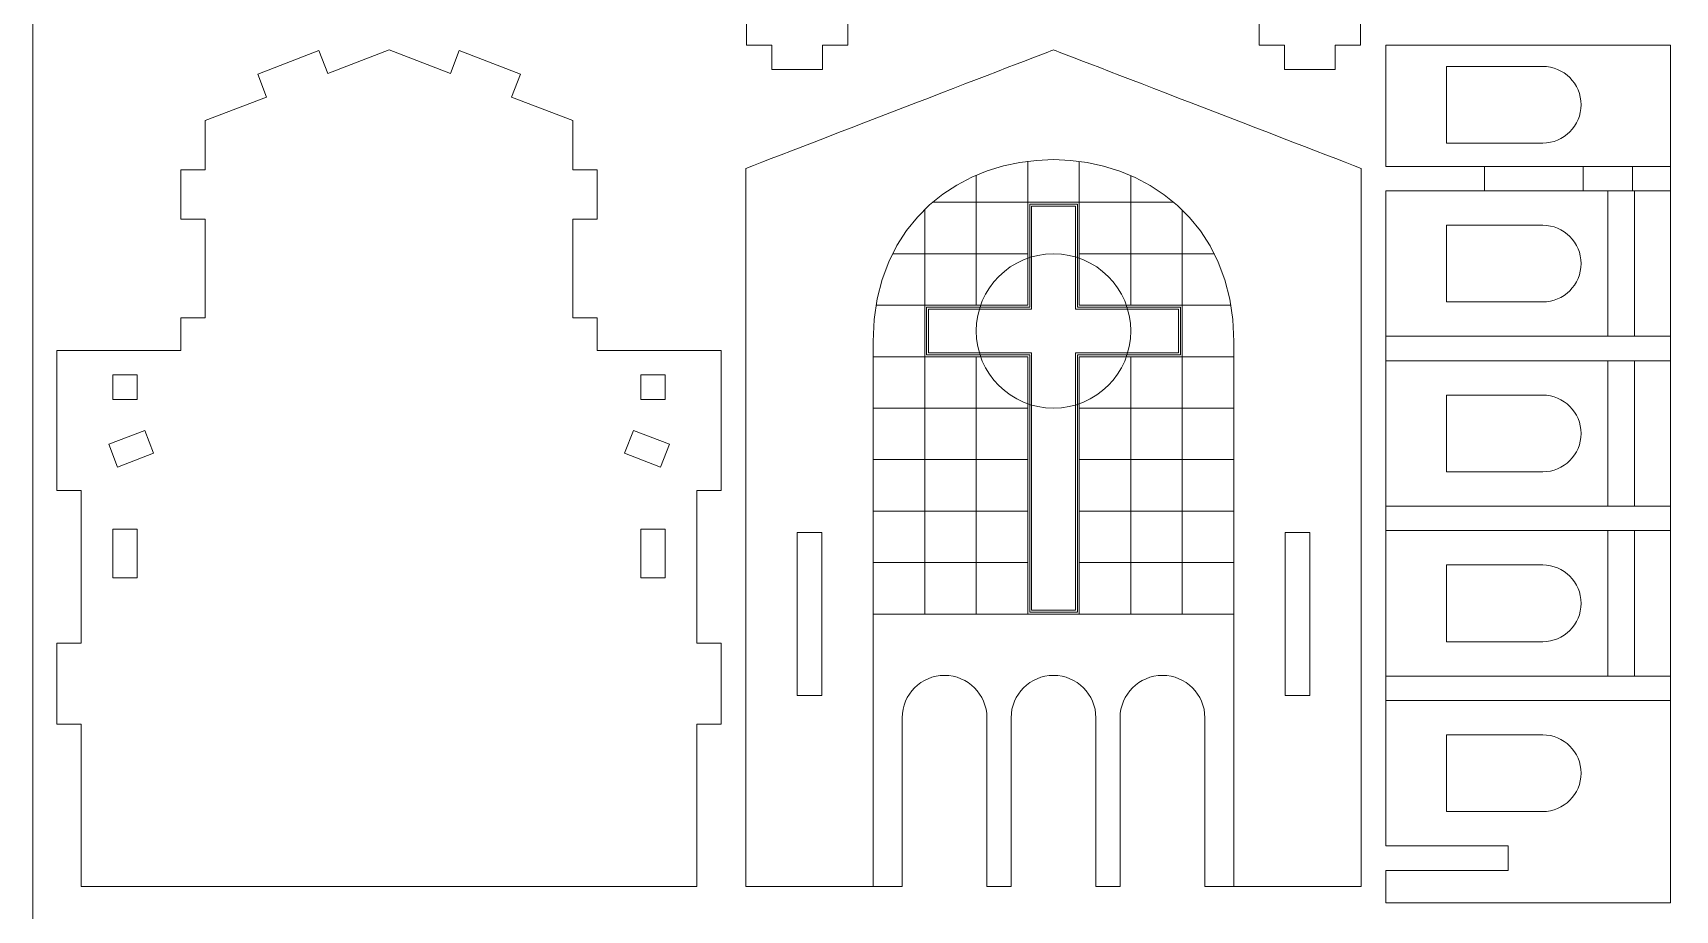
# Model space of a CAD drawing. Header units: millimetres. Extents: x -824 to 903, y -527 to 785.
# Drawn here: x 225.1 to 426.4, y 463.5 to 571.1 of the extents above; entities that cross this region are included whole.
import ezdxf

# ---------------------------------------------------------------- set-up
doc = ezdxf.new("R2010")
doc.units = ezdxf.units.MM
doc.header["$MEASUREMENT"] = 0
doc.layers.add('Camada 1', color=7, linetype='Continuous')

msp = doc.modelspace()

# ---------------------------------------------------------------- linework, layer by layer
at = {"layer": 'Camada 1', "color": 250, "lineweight": 9}
for points, knots in [([(225.1091, 321.2034), (225.1091, 321.2034), (554.3068, 321.2034), (554.3068, 321.2034), (554.3068, 321.2034), (554.3068, 321.2034), (554.3068, 676.9563), (554.3068, 676.9563), (554.3068, 676.9563), (554.3068, 676.9563), (225.1091, 676.9563), (225.1091, 676.9563), (225.1091, 676.9563), (225.1091, 676.9563), (225.1091, 321.2034), (225.1091, 321.2034)], [0, 0, 0, 0, 0.2, 0.2, 0.2, 0.2, 0.4, 0.4, 0.4, 0.4, 0.6, 0.6, 0.6, 0.6, 1, 1, 1, 1]), ([(309.4822, 659.4897), (309.4822, 659.4897), (309.4822, 654.3775), (309.4822, 654.3775), (309.4822, 654.3775), (309.4822, 654.3775), (312.482, 654.3775), (312.482, 654.3775), (312.482, 654.3775), (312.482, 654.3775), (312.482, 649.2651), (312.482, 649.2651), (312.482, 649.2651), (312.482, 649.2651), (309.4822, 649.2651), (309.4822, 649.2651), (309.4822, 649.2651), (309.4822, 649.2651), (309.4822, 582.8052), (309.4822, 582.8052), (309.4822, 582.8052), (309.4822, 582.8052), (312.482, 582.8052), (312.482, 582.8052), (312.482, 582.8052), (312.482, 582.8052), (312.482, 577.693), (312.482, 577.693), (312.482, 577.693), (312.482, 577.693), (309.4822, 577.693), (309.4822, 577.693), (309.4822, 577.693), (309.4822, 577.693), (309.4822, 572.5807), (309.4822, 572.5807), (309.4822, 572.5807), (309.4822, 572.5807), (312.5861, 572.5807), (312.5861, 572.5807), (312.5861, 572.5807), (312.5861, 572.5807), (312.5861, 569.5809), (312.5861, 569.5809), (312.5861, 569.5809), (312.5861, 569.5809), (315.6899, 569.5809), (315.6899, 569.5809), (315.6899, 569.5809), (315.6899, 569.5809), (315.6899, 566.581), (315.6899, 566.581), (315.6899, 566.581), (315.6899, 566.581), (321.8977, 566.581), (321.8977, 566.581), (321.8977, 566.581), (321.8977, 566.581), (321.8977, 569.5809), (321.8977, 569.5809), (321.8977, 569.5809), (321.8977, 569.5809), (325.0016, 569.5809), (325.0016, 569.5809), (325.0016, 569.5809), (325.0016, 569.5809), (325.0016, 572.5807), (325.0016, 572.5807), (325.0016, 572.5807), (325.0016, 572.5807), (328.1055, 572.5807), (328.1055, 572.5807), (328.1055, 572.5807), (328.1055, 572.5807), (328.1055, 639.4056), (328.1055, 639.4056), (328.1055, 639.4056), (328.1055, 669.8956), (372.2903, 669.1412), (372.2903, 639.4056), (372.2903, 639.4056), (372.2903, 639.4056), (372.2903, 572.5807), (372.2903, 572.5807), (372.2903, 572.5807), (372.2903, 572.5807), (375.3943, 572.5807), (375.3943, 572.5807), (375.3943, 572.5807), (375.3943, 572.5807), (375.3943, 569.5809), (375.3943, 569.5809), (375.3943, 569.5809), (375.3943, 569.5809), (378.4981, 569.5809), (378.4981, 569.5809), (378.4981, 569.5809), (378.4981, 569.5809), (378.4981, 566.581), (378.4981, 566.581), (378.4981, 566.581), (378.4981, 566.581), (384.706, 566.581), (384.706, 566.581), (384.706, 566.581), (384.706, 566.581), (384.706, 569.5809), (384.706, 569.5809), (384.706, 569.5809), (384.706, 569.5809), (387.8099, 569.5809), (387.8099, 569.5809), (387.8099, 569.5809), (387.8099, 569.5809), (387.8099, 572.5807), (387.8099, 572.5807), (387.8099, 572.5807), (387.8099, 572.5807), (390.9137, 572.5807), (390.9137, 572.5807), (390.9137, 572.5807), (390.9137, 572.5807), (390.9137, 577.693), (390.9137, 577.693), (390.9137, 577.693), (390.9137, 577.693), (387.9139, 577.693), (387.9139, 577.693), (387.9139, 577.693), (387.9139, 577.693), (387.9139, 582.8052), (387.9139, 582.8052), (387.9139, 582.8052), (387.9139, 582.8052), (390.9137, 582.8052), (390.9137, 582.8052), (390.9137, 582.8052), (390.9137, 582.8052), (390.9137, 649.2651), (390.9137, 649.2651), (390.9137, 649.2651), (390.9137, 649.2651), (387.9139, 649.2651), (387.9139, 649.2651), (387.9139, 649.2651), (387.9139, 649.2651), (387.9139, 654.3775), (387.9139, 654.3775), (387.9139, 654.3775), (387.9139, 654.3775), (390.9137, 654.3775), (390.9137, 654.3775), (390.9137, 654.3775), (390.9137, 654.3775), (390.9137, 659.4897), (390.9137, 659.4897), (390.9137, 659.4897), (390.9137, 659.4897), (372.541, 666.5751), (372.541, 666.5751), (372.541, 666.5751), (372.541, 666.5751), (373.6203, 669.3741), (373.6203, 669.3741), (373.6203, 669.3741), (373.6203, 669.3741), (368.9555, 671.1731), (368.9555, 671.1731), (368.9555, 671.1731), (368.9555, 671.1731), (367.8761, 668.3742), (367.8761, 668.3742), (367.8761, 668.3742), (367.8761, 668.3742), (350.198, 675.1917), (350.198, 675.1917), (350.198, 675.1917), (350.198, 675.1917), (332.5197, 668.3742), (332.5197, 668.3742), (332.5197, 668.3742), (332.5197, 668.3742), (331.4403, 671.1731), (331.4403, 671.1731), (331.4403, 671.1731), (331.4403, 671.1731), (326.7755, 669.3741), (326.7755, 669.3741), (326.7755, 669.3741), (326.7755, 669.3741), (327.8549, 666.5751), (327.8549, 666.5751), (327.8549, 666.5751), (327.8549, 666.5751), (309.4822, 659.4897), (309.4822, 659.4897)], [0, 0, 0, 0, 0.02, 0.02, 0.02, 0.02, 0.04, 0.04, 0.04, 0.04, 0.06, 0.06, 0.06, 0.06, 0.08, 0.08, 0.08, 0.08, 0.1, 0.1, 0.1, 0.1, 0.12, 0.12, 0.12, 0.12, 0.14, 0.14, 0.14, 0.14, 0.16, 0.16, 0.16, 0.16, 0.18, 0.18, 0.18, 0.18, 0.2, 0.2, 0.2, 0.2, 0.22, 0.22, 0.22, 0.22, 0.24, 0.24, 0.24, 0.24, 0.26, 0.26, 0.26, 0.26, 0.28, 0.28, 0.28, 0.28, 0.3, 0.3, 0.3, 0.3, 0.32, 0.32, 0.32, 0.32, 0.34, 0.34, 0.34, 0.34, 0.36, 0.36, 0.36, 0.36, 0.38, 0.38, 0.38, 0.38, 0.4, 0.4, 0.4, 0.4, 0.42, 0.42, 0.42, 0.42, 0.44, 0.44, 0.44, 0.44, 0.46, 0.46, 0.46, 0.46, 0.48, 0.48, 0.48, 0.48, 0.5, 0.5, 0.5, 0.5, 0.52, 0.52, 0.52, 0.52, 0.54, 0.54, 0.54, 0.54, 0.56, 0.56, 0.56, 0.56, 0.58, 0.58, 0.58, 0.58, 0.6, 0.6, 0.6, 0.6, 0.62, 0.62, 0.62, 0.62, 0.64, 0.64, 0.64, 0.64, 0.66, 0.66, 0.66, 0.66, 0.68, 0.68, 0.68, 0.68, 0.7, 0.7, 0.7, 0.7, 0.72, 0.72, 0.72, 0.72, 0.74, 0.74, 0.74, 0.74, 0.76, 0.76, 0.76, 0.76, 0.78, 0.78, 0.78, 0.78, 0.8, 0.8, 0.8, 0.8, 0.82, 0.82, 0.82, 0.82, 0.84, 0.84, 0.84, 0.84, 0.86, 0.86, 0.86, 0.86, 0.88, 0.88, 0.88, 0.88, 0.9, 0.9, 0.9, 0.9, 0.92, 0.92, 0.92, 0.92, 0.94, 0.94, 0.94, 0.94, 0.96, 0.96, 0.96, 0.96, 1, 1, 1, 1]), ([(231.0504, 466.3876), (231.0504, 466.3876), (306.4823, 466.3876), (306.4823, 466.3876), (306.4823, 466.3876), (306.4823, 466.3876), (306.4823, 486.2811), (306.4823, 486.2811), (306.4823, 486.2811), (306.4823, 486.2811), (309.4822, 486.2811), (309.4822, 486.2811), (309.4822, 486.2811), (309.4822, 486.2811), (309.4822, 496.2279), (309.4822, 496.2279), (309.4822, 496.2279), (309.4822, 496.2279), (306.4823, 496.2279), (306.4823, 496.2279), (306.4823, 496.2279), (306.4823, 496.2279), (306.4823, 514.9545), (306.4823, 514.9545), (306.4823, 514.9545), (306.4823, 514.9545), (309.4822, 514.9545), (309.4822, 514.9545), (309.4822, 514.9545), (309.4822, 514.9545), (309.4822, 532.1174), (309.4822, 532.1174), (309.4822, 532.1174), (309.4822, 532.1174), (294.2869, 532.1174), (294.2869, 532.1174), (294.2869, 532.1174), (294.2869, 532.1174), (294.2869, 536.1212), (294.2869, 536.1212), (294.2869, 536.1212), (294.2869, 536.1212), (291.2871, 536.1212), (291.2871, 536.1212), (291.2871, 536.1212), (291.2871, 536.1212), (291.2871, 548.2175), (291.2871, 548.2175), (291.2871, 548.2175), (291.2871, 548.2175), (294.287, 548.2175), (294.287, 548.2175), (294.287, 548.2175), (294.287, 548.2175), (294.287, 554.2632), (294.287, 554.2632), (294.287, 554.2632), (294.287, 554.2632), (291.2871, 554.2632), (291.2871, 554.2632), (291.2871, 554.2632), (291.2871, 554.2632), (291.2871, 560.3138), (291.2871, 560.3138), (291.2871, 560.3138), (291.2871, 560.3138), (283.7841, 563.2087), (283.7841, 563.2087), (283.7841, 563.2087), (283.7841, 563.2087), (284.8634, 566.0071), (284.8634, 566.0071), (284.8634, 566.0071), (284.8634, 566.0071), (277.3604, 568.9018), (277.3604, 568.9018), (277.3604, 568.9018), (277.3604, 568.9018), (276.2811, 566.1035), (276.2811, 566.1035), (276.2811, 566.1035), (276.2811, 566.1035), (268.7664, 568.999), (268.7664, 568.999), (268.7664, 568.999), (268.7664, 568.999), (261.2519, 566.1035), (261.2519, 566.1035), (261.2519, 566.1035), (261.2519, 566.1035), (260.172, 568.9018), (260.172, 568.9018), (260.172, 568.9018), (260.172, 568.9018), (252.6689, 566.0071), (252.6689, 566.0071), (252.6689, 566.0071), (252.6689, 566.0071), (253.7488, 563.2087), (253.7488, 563.2087), (253.7488, 563.2087), (253.7488, 563.2087), (246.2457, 560.3138), (246.2457, 560.3138), (246.2457, 560.3138), (246.2457, 560.3138), (246.2457, 554.2632), (246.2457, 554.2632), (246.2457, 554.2632), (246.2457, 554.2632), (243.2458, 554.2632), (243.2458, 554.2632), (243.2458, 554.2632), (243.2458, 554.2632), (243.2458, 548.2175), (243.2458, 548.2175), (243.2458, 548.2175), (243.2458, 548.2175), (246.2457, 548.2175), (246.2457, 548.2175), (246.2457, 548.2175), (246.2457, 548.2175), (246.2457, 536.1212), (246.2457, 536.1212), (246.2457, 536.1212), (246.2457, 536.1212), (243.2458, 536.1212), (243.2458, 536.1212), (243.2458, 536.1212), (243.2458, 536.1212), (243.2458, 532.1174), (243.2458, 532.1174), (243.2458, 532.1174), (243.2458, 532.1174), (228.0506, 532.1174), (228.0506, 532.1174), (228.0506, 532.1174), (228.0506, 532.1174), (228.0506, 514.9545), (228.0506, 514.9545), (228.0506, 514.9545), (228.0506, 514.9545), (231.0504, 514.9545), (231.0504, 514.9545), (231.0504, 514.9545), (231.0504, 514.9545), (231.0504, 496.2279), (231.0504, 496.2279), (231.0504, 496.2279), (231.0504, 496.2279), (228.0506, 496.2279), (228.0506, 496.2279), (228.0506, 496.2279), (228.0506, 496.2279), (228.0506, 486.2811), (228.0506, 486.2811), (228.0506, 486.2811), (228.0506, 486.2811), (231.0504, 486.2811), (231.0504, 486.2811), (231.0504, 486.2811), (231.0504, 486.2811), (231.0504, 466.3876), (231.0504, 466.3876)], [0, 0, 0, 0, 0.02380952, 0.02380952, 0.02380952, 0.02380952, 0.04761905, 0.04761905, 0.04761905, 0.04761905, 0.07142857, 0.07142857, 0.07142857, 0.07142857, 0.0952381, 0.0952381, 0.0952381, 0.0952381, 0.11904762, 0.11904762, 0.11904762, 0.11904762, 0.14285714, 0.14285714, 0.14285714, 0.14285714, 0.16666667, 0.16666667, 0.16666667, 0.16666667, 0.19047619, 0.19047619, 0.19047619, 0.19047619, 0.21428571, 0.21428571, 0.21428571, 0.21428571, 0.23809524, 0.23809524, 0.23809524, 0.23809524, 0.26190476, 0.26190476, 0.26190476, 0.26190476, 0.28571429, 0.28571429, 0.28571429, 0.28571429, 0.30952381, 0.30952381, 0.30952381, 0.30952381, 0.33333333, 0.33333333, 0.33333333, 0.33333333, 0.35714286, 0.35714286, 0.35714286, 0.35714286, 0.38095238, 0.38095238, 0.38095238, 0.38095238, 0.4047619, 0.4047619, 0.4047619, 0.4047619, 0.42857143, 0.42857143, 0.42857143, 0.42857143, 0.45238095, 0.45238095, 0.45238095, 0.45238095, 0.47619048, 0.47619048, 0.47619048, 0.47619048, 0.5, 0.5, 0.5, 0.5, 0.52380952, 0.52380952, 0.52380952, 0.52380952, 0.54761905, 0.54761905, 0.54761905, 0.54761905, 0.57142857, 0.57142857, 0.57142857, 0.57142857, 0.5952381, 0.5952381, 0.5952381, 0.5952381, 0.61904762, 0.61904762, 0.61904762, 0.61904762, 0.64285714, 0.64285714, 0.64285714, 0.64285714, 0.66666667, 0.66666667, 0.66666667, 0.66666667, 0.69047619, 0.69047619, 0.69047619, 0.69047619, 0.71428571, 0.71428571, 0.71428571, 0.71428571, 0.73809524, 0.73809524, 0.73809524, 0.73809524, 0.76190476, 0.76190476, 0.76190476, 0.76190476, 0.78571429, 0.78571429, 0.78571429, 0.78571429, 0.80952381, 0.80952381, 0.80952381, 0.80952381, 0.83333333, 0.83333333, 0.83333333, 0.83333333, 0.85714286, 0.85714286, 0.85714286, 0.85714286, 0.88095238, 0.88095238, 0.88095238, 0.88095238, 0.9047619, 0.9047619, 0.9047619, 0.9047619, 0.92857143, 0.92857143, 0.92857143, 0.92857143, 0.95238095, 0.95238095, 0.95238095, 0.95238095, 1, 1, 1, 1]), ([(387.914, 554.4537), (378.5053, 558.0821), (350.1981, 568.999), (350.1981, 568.999), (350.1981, 568.999), (350.1981, 568.999), (321.8908, 558.0823), (312.4821, 554.4538), (312.4821, 554.4538), (312.4821, 540.1845), (312.4821, 466.388), (312.4821, 466.388), (312.4821, 466.388), (312.4821, 466.388), (328.1056, 466.388), (328.1056, 466.388), (328.1056, 466.388), (328.1056, 466.388), (331.647, 466.388), (331.647, 466.388), (331.647, 466.388), (331.647, 466.388), (331.647, 487.0763), (331.647, 487.0763), (331.647, 487.0763), (331.647, 489.9334), (333.9842, 492.2703), (336.841, 492.2703), (336.841, 492.2703), (339.6977, 492.2703), (342.0349, 489.9334), (342.0349, 487.0763), (342.0349, 487.0763), (342.0349, 487.0763), (342.0349, 466.388), (342.0349, 466.388), (342.0349, 466.388), (342.0349, 466.388), (345.0041, 466.388), (345.0041, 466.388), (345.0041, 466.388), (345.0041, 466.388), (345.0041, 487.0763), (345.0041, 487.0763), (345.0041, 487.0763), (345.0041, 489.9334), (347.3413, 492.2703), (350.1981, 492.2703), (350.1981, 492.2703), (353.0548, 492.2703), (355.392, 489.9334), (355.392, 487.0763), (355.392, 487.0763), (355.392, 487.0763), (355.392, 466.388), (355.392, 466.388), (355.392, 466.388), (355.392, 466.388), (358.361, 466.388), (358.361, 466.388), (358.361, 466.388), (358.361, 466.388), (358.361, 487.0763), (358.361, 487.0763), (358.361, 487.0763), (358.361, 489.9334), (360.6982, 492.2703), (363.555, 492.2703), (363.555, 492.2703), (366.4117, 492.2703), (368.7489, 489.9334), (368.7489, 487.0763), (368.7489, 487.0763), (368.7489, 487.0763), (368.7489, 466.388), (368.7489, 466.388), (368.7489, 466.388), (368.7489, 466.388), (372.2904, 466.388), (372.2904, 466.388), (372.2904, 466.388), (372.2904, 466.388), (387.914, 466.388), (387.914, 466.388), (387.914, 466.388), (387.914, 466.388), (387.914, 540.1844), (387.914, 554.4537)], [0, 0, 0, 0, 0.04347826, 0.04347826, 0.04347826, 0.04347826, 0.08695652, 0.08695652, 0.08695652, 0.08695652, 0.13043478, 0.13043478, 0.13043478, 0.13043478, 0.17391304, 0.17391304, 0.17391304, 0.17391304, 0.2173913, 0.2173913, 0.2173913, 0.2173913, 0.26086957, 0.26086957, 0.26086957, 0.26086957, 0.30434783, 0.30434783, 0.30434783, 0.30434783, 0.34782609, 0.34782609, 0.34782609, 0.34782609, 0.39130435, 0.39130435, 0.39130435, 0.39130435, 0.43478261, 0.43478261, 0.43478261, 0.43478261, 0.47826087, 0.47826087, 0.47826087, 0.47826087, 0.52173913, 0.52173913, 0.52173913, 0.52173913, 0.56521739, 0.56521739, 0.56521739, 0.56521739, 0.60869565, 0.60869565, 0.60869565, 0.60869565, 0.65217391, 0.65217391, 0.65217391, 0.65217391, 0.69565217, 0.69565217, 0.69565217, 0.69565217, 0.73913043, 0.73913043, 0.73913043, 0.73913043, 0.7826087, 0.7826087, 0.7826087, 0.7826087, 0.82608696, 0.82608696, 0.82608696, 0.82608696, 0.86956522, 0.86956522, 0.86956522, 0.86956522, 0.91304348, 0.91304348, 0.91304348, 0.91304348, 1, 1, 1, 1]), ([(425.7975, 569.5872), (425.7975, 569.5872), (390.9137, 569.5872), (390.9137, 569.5872), (390.9137, 569.5872), (390.9137, 569.5872), (390.9137, 554.6941), (390.9137, 554.6941), (390.9137, 554.6941), (390.9137, 554.6941), (403.005, 554.6941), (403.005, 554.6941), (403.005, 554.6941), (403.005, 554.6941), (403.005, 551.6942), (403.005, 551.6942), (403.005, 551.6942), (403.005, 551.6942), (390.9137, 551.6942), (390.9137, 551.6942), (390.9137, 551.6942), (390.9137, 551.6942), (390.9137, 471.3581), (390.9137, 471.3581), (390.9137, 471.3581), (390.9137, 471.3581), (405.9129, 471.3581), (405.9129, 471.3581), (405.9129, 471.3581), (405.9129, 471.3581), (405.9129, 468.3583), (405.9129, 468.3583), (405.9129, 468.3583), (405.9129, 468.3583), (390.9137, 468.3583), (390.9137, 468.3583), (390.9137, 468.3583), (390.9137, 468.3583), (390.9137, 464.3585), (390.9137, 464.3585), (390.9137, 464.3585), (390.9137, 464.3585), (425.7975, 464.3585), (425.7975, 464.3585), (425.7975, 464.3585), (425.7975, 464.3585), (425.7975, 569.5872), (425.7975, 569.5872)], [0, 0, 0, 0, 0.07692308, 0.07692308, 0.07692308, 0.07692308, 0.15384615, 0.15384615, 0.15384615, 0.15384615, 0.23076923, 0.23076923, 0.23076923, 0.23076923, 0.30769231, 0.30769231, 0.30769231, 0.30769231, 0.38461538, 0.38461538, 0.38461538, 0.38461538, 0.46153846, 0.46153846, 0.46153846, 0.46153846, 0.53846154, 0.53846154, 0.53846154, 0.53846154, 0.61538462, 0.61538462, 0.61538462, 0.61538462, 0.69230769, 0.69230769, 0.69230769, 0.69230769, 0.76923077, 0.76923077, 0.76923077, 0.76923077, 0.84615385, 0.84615385, 0.84615385, 0.84615385, 1, 1, 1, 1]), ([(421.147, 551.6942), (421.147, 551.6942), (415.0964, 551.6942), (415.0964, 551.6942), (415.0964, 551.6942), (415.0964, 551.6942), (415.0964, 554.6941), (415.0964, 554.6941), (415.0964, 554.6941), (415.0964, 554.6941), (421.147, 554.6941), (421.147, 554.6941), (421.147, 554.6941), (421.147, 554.6941), (421.147, 551.6942), (421.147, 551.6942)], [0, 0, 0, 0, 0.2, 0.2, 0.2, 0.2, 0.4, 0.4, 0.4, 0.4, 0.6, 0.6, 0.6, 0.6, 1, 1, 1, 1]), ([(237.9144, 529.1175), (237.9144, 529.1175), (237.9144, 526.1176), (237.9144, 526.1176), (237.9144, 526.1176), (237.9144, 526.1176), (234.9146, 526.1176), (234.9146, 526.1176), (234.9146, 526.1176), (234.9146, 526.1176), (234.9146, 529.1175), (234.9146, 529.1175), (234.9146, 529.1175), (234.9146, 529.1175), (237.9144, 529.1175), (237.9144, 529.1175)], [0, 0, 0, 0, 0.2, 0.2, 0.2, 0.2, 0.4, 0.4, 0.4, 0.4, 0.6, 0.6, 0.6, 0.6, 1, 1, 1, 1]), ([(302.6183, 529.1175), (302.6183, 529.1175), (299.6184, 529.1175), (299.6184, 529.1175), (299.6184, 529.1175), (299.6184, 529.1175), (299.6184, 526.1176), (299.6184, 526.1176), (299.6184, 526.1176), (299.6184, 526.1176), (302.6183, 526.1176), (302.6183, 526.1176), (302.6183, 526.1176), (302.6183, 526.1176), (302.6183, 529.1175), (302.6183, 529.1175)], [0, 0, 0, 0, 0.2, 0.2, 0.2, 0.2, 0.4, 0.4, 0.4, 0.4, 0.6, 0.6, 0.6, 0.6, 1, 1, 1, 1]), ([(239.9088, 519.5277), (239.9088, 519.5277), (235.4924, 517.8245), (235.4924, 517.8245), (235.4924, 517.8245), (235.4924, 517.8245), (234.413, 520.6235), (234.413, 520.6235), (234.413, 520.6235), (234.413, 520.6235), (238.8295, 522.3267), (238.8295, 522.3267), (238.8295, 522.3267), (238.8295, 522.3267), (239.9088, 519.5277), (239.9088, 519.5277)], [0, 0, 0, 0, 0.2, 0.2, 0.2, 0.2, 0.4, 0.4, 0.4, 0.4, 0.6, 0.6, 0.6, 0.6, 1, 1, 1, 1]), ([(298.7034, 522.3267), (298.7034, 522.3267), (297.6239, 519.5277), (297.6239, 519.5277), (297.6239, 519.5277), (297.6239, 519.5277), (302.0403, 517.8245), (302.0403, 517.8245), (302.0403, 517.8245), (302.0403, 517.8245), (303.1197, 520.6235), (303.1197, 520.6235), (303.1197, 520.6235), (303.1197, 520.6235), (298.7034, 522.3267), (298.7034, 522.3267)], [0, 0, 0, 0, 0.2, 0.2, 0.2, 0.2, 0.4, 0.4, 0.4, 0.4, 0.6, 0.6, 0.6, 0.6, 1, 1, 1, 1]), ([(237.9144, 504.2187), (237.9144, 504.2187), (234.9146, 504.2187), (234.9146, 504.2187), (234.9146, 504.2187), (234.9146, 504.2187), (234.9146, 510.2183), (234.9146, 510.2183), (234.9146, 510.2183), (234.9146, 510.2183), (237.9144, 510.2183), (237.9144, 510.2183), (237.9144, 510.2183), (237.9144, 510.2183), (237.9144, 504.2187), (237.9144, 504.2187)], [0, 0, 0, 0, 0.2, 0.2, 0.2, 0.2, 0.4, 0.4, 0.4, 0.4, 0.6, 0.6, 0.6, 0.6, 1, 1, 1, 1]), ([(299.6184, 510.2183), (299.6184, 510.2183), (299.6183, 504.2187), (299.6183, 504.2187), (299.6183, 504.2187), (299.6183, 504.2187), (302.6183, 504.2187), (302.6183, 504.2187), (302.6183, 504.2187), (302.6183, 504.2187), (302.6183, 510.2183), (302.6183, 510.2183), (302.6183, 510.2183), (302.6183, 510.2183), (299.6184, 510.2183), (299.6184, 510.2183)], [0, 0, 0, 0, 0.2, 0.2, 0.2, 0.2, 0.4, 0.4, 0.4, 0.4, 0.6, 0.6, 0.6, 0.6, 1, 1, 1, 1]), ([(318.7939, 509.7998), (318.7939, 509.7998), (318.7939, 489.8009), (318.7939, 489.8009), (318.7939, 489.8009), (318.7939, 489.8009), (321.7939, 489.8009), (321.7939, 489.8009), (321.7939, 489.8009), (321.7939, 489.8009), (321.7939, 509.7998), (321.7939, 509.7998), (321.7939, 509.7998), (321.7939, 509.7998), (318.7939, 509.7998), (318.7939, 509.7998)], [0, 0, 0, 0, 0.2, 0.2, 0.2, 0.2, 0.4, 0.4, 0.4, 0.4, 0.6, 0.6, 0.6, 0.6, 1, 1, 1, 1]), ([(378.6023, 509.7998), (378.6023, 509.7998), (378.6023, 489.8009), (378.6023, 489.8009), (378.6023, 489.8009), (378.6023, 489.8009), (381.6021, 489.8009), (381.6021, 489.8009), (381.6021, 489.8009), (381.6021, 489.8009), (381.6021, 509.7998), (381.6021, 509.7998), (381.6021, 509.7998), (381.6021, 509.7998), (378.6023, 509.7998), (378.6023, 509.7998)], [0, 0, 0, 0, 0.2, 0.2, 0.2, 0.2, 0.4, 0.4, 0.4, 0.4, 0.6, 0.6, 0.6, 0.6, 1, 1, 1, 1])]:
    msp.add_open_spline(points, degree=3, knots=knots, dxfattribs=at)
at = {"layer": 'Camada 1', "color": 5, "lineweight": 9}
for points, knots in [([(398.3556, 566.9696), (398.3556, 566.9696), (410.1503, 566.9696), (410.1503, 566.9696), (410.1503, 566.9696), (412.7386, 566.9696), (414.8562, 564.8518), (414.8562, 562.2636), (414.8562, 562.2636), (414.8562, 559.6754), (412.7386, 557.5576), (410.1503, 557.5576), (410.1503, 557.5576), (410.1503, 557.5576), (398.3556, 557.5576), (398.3556, 557.5576), (398.3556, 557.5576), (398.3556, 557.5576), (398.3556, 566.9696), (398.3556, 566.9696)], [0, 0, 0, 0, 0.16666667, 0.16666667, 0.16666667, 0.16666667, 0.33333333, 0.33333333, 0.33333333, 0.33333333, 0.5, 0.5, 0.5, 0.5, 0.66666667, 0.66666667, 0.66666667, 0.66666667, 1, 1, 1, 1]), ([(372.2904, 466.388), (372.2904, 466.388), (372.2904, 533.2129), (372.2904, 533.2129), (372.2904, 533.2129), (372.2904, 562.8769), (328.1056, 563.0525), (328.1056, 533.2129), (328.1056, 533.2129), (328.1056, 533.2129), (328.1056, 466.388), (328.1056, 466.388)], [0, 0, 0, 0, 0.25, 0.25, 0.25, 0.25, 0.5, 0.5, 0.5, 0.5, 1, 1, 1, 1]), ([(335.379, 550.2964), (335.379, 550.2964), (347.042, 550.2964), (347.042, 550.2964), (347.042, 550.2964), (347.042, 550.2964), (347.042, 555.3294), (347.042, 555.3294)], [0, 0, 0, 0, 0.33333333, 0.33333333, 0.33333333, 0.33333333, 1, 1, 1, 1]), ([(353.3541, 555.3169), (353.3541, 555.3169), (353.3541, 550.2964), (353.3541, 550.2964), (353.3541, 550.2964), (353.3541, 550.2964), (364.9597, 550.2964), (364.9597, 550.2964)], [0, 0, 0, 0, 0.33333333, 0.33333333, 0.33333333, 0.33333333, 1, 1, 1, 1]), ([(347.042, 550.2964), (347.042, 550.2964), (353.3541, 550.2964), (353.3541, 550.2964), (353.3541, 550.2964), (353.3541, 550.2964), (353.3541, 537.6724), (353.3541, 537.6724), (353.3541, 537.6724), (353.3541, 537.6724), (365.9783, 537.6724), (365.9783, 537.6724), (365.9783, 537.6724), (365.9783, 537.6724), (365.9783, 531.3604), (365.9783, 531.3604), (365.9783, 531.3604), (365.9783, 531.3604), (353.3541, 531.3604), (353.3541, 531.3604), (353.3541, 531.3604), (353.3541, 531.3604), (353.3541, 499.8004), (353.3541, 499.8004), (353.3541, 499.8004), (353.3541, 499.8004), (347.042, 499.8004), (347.042, 499.8004), (347.042, 499.8004), (347.042, 499.8004), (347.042, 531.3604), (347.042, 531.3604), (347.042, 531.3604), (347.042, 531.3604), (334.4177, 531.3604), (334.4177, 531.3604), (334.4177, 531.3604), (334.4177, 531.3604), (334.4177, 537.6724), (334.4177, 537.6724), (334.4177, 537.6724), (334.4177, 537.6724), (347.042, 537.6724), (347.042, 537.6724), (347.042, 537.6724), (347.042, 537.6724), (347.042, 550.2964), (347.042, 550.2964)], [0, 0, 0, 0, 0.07692308, 0.07692308, 0.07692308, 0.07692308, 0.15384615, 0.15384615, 0.15384615, 0.15384615, 0.23076923, 0.23076923, 0.23076923, 0.23076923, 0.30769231, 0.30769231, 0.30769231, 0.30769231, 0.38461538, 0.38461538, 0.38461538, 0.38461538, 0.46153846, 0.46153846, 0.46153846, 0.46153846, 0.53846154, 0.53846154, 0.53846154, 0.53846154, 0.61538462, 0.61538462, 0.61538462, 0.61538462, 0.69230769, 0.69230769, 0.69230769, 0.69230769, 0.76923077, 0.76923077, 0.76923077, 0.76923077, 0.84615385, 0.84615385, 0.84615385, 0.84615385, 1, 1, 1, 1]), ([(347.2773, 550.0611), (347.2773, 550.0611), (347.2773, 537.4371), (347.2773, 537.4371), (347.2773, 537.4371), (347.2773, 537.4371), (334.653, 537.4371), (334.653, 537.4371), (334.653, 537.4371), (334.653, 537.4371), (334.653, 531.5957), (334.653, 531.5957), (334.653, 531.5957), (334.653, 531.5957), (347.2773, 531.5957), (347.2773, 531.5957), (347.2773, 531.5957), (347.2773, 531.5957), (347.2773, 500.0357), (347.2773, 500.0357), (347.2773, 500.0357), (347.2773, 500.0357), (353.1188, 500.0357), (353.1188, 500.0357), (353.1188, 500.0357), (353.1188, 500.0357), (353.1188, 531.5957), (353.1188, 531.5957), (353.1188, 531.5957), (353.1188, 531.5957), (365.743, 531.5957), (365.743, 531.5957), (365.743, 531.5957), (365.743, 531.5957), (365.743, 537.4371), (365.743, 537.4371), (365.743, 537.4371), (365.743, 537.4371), (353.1188, 537.4371), (353.1188, 537.4371), (353.1188, 537.4371), (353.1188, 537.4371), (353.1188, 550.0611), (353.1188, 550.0611), (353.1188, 550.0611), (353.1188, 550.0611), (347.2773, 550.0611), (347.2773, 550.0611)], [0, 0, 0, 0, 0.07692308, 0.07692308, 0.07692308, 0.07692308, 0.15384615, 0.15384615, 0.15384615, 0.15384615, 0.23076923, 0.23076923, 0.23076923, 0.23076923, 0.30769231, 0.30769231, 0.30769231, 0.30769231, 0.38461538, 0.38461538, 0.38461538, 0.38461538, 0.46153846, 0.46153846, 0.46153846, 0.46153846, 0.53846154, 0.53846154, 0.53846154, 0.53846154, 0.61538462, 0.61538462, 0.61538462, 0.61538462, 0.69230769, 0.69230769, 0.69230769, 0.69230769, 0.76923077, 0.76923077, 0.76923077, 0.76923077, 0.84615385, 0.84615385, 0.84615385, 0.84615385, 1, 1, 1, 1]), ([(347.5126, 549.8258), (347.5126, 549.8258), (347.5126, 537.2018), (347.5126, 537.2018), (347.5126, 537.2018), (347.5126, 537.2018), (334.8883, 537.2018), (334.8883, 537.2018), (334.8883, 537.2018), (334.8883, 537.2018), (334.8883, 531.831), (334.8883, 531.831), (334.8883, 531.831), (334.8883, 531.831), (347.5126, 531.831), (347.5126, 531.831), (347.5126, 531.831), (347.5126, 531.831), (347.5126, 500.271), (347.5126, 500.271), (347.5126, 500.271), (347.5126, 500.271), (352.8835, 500.271), (352.8835, 500.271), (352.8835, 500.271), (352.8835, 500.271), (352.8835, 531.831), (352.8835, 531.831), (352.8835, 531.831), (352.8835, 531.831), (365.5077, 531.831), (365.5077, 531.831), (365.5077, 531.831), (365.5077, 531.831), (365.5077, 537.2018), (365.5077, 537.2018), (365.5077, 537.2018), (365.5077, 537.2018), (352.8835, 537.2018), (352.8835, 537.2018), (352.8835, 537.2018), (352.8835, 537.2018), (352.8835, 549.8258), (352.8835, 549.8258), (352.8835, 549.8258), (352.8835, 549.8258), (347.5126, 549.8258), (347.5126, 549.8258)], [0, 0, 0, 0, 0.07692308, 0.07692308, 0.07692308, 0.07692308, 0.15384615, 0.15384615, 0.15384615, 0.15384615, 0.23076923, 0.23076923, 0.23076923, 0.23076923, 0.30769231, 0.30769231, 0.30769231, 0.30769231, 0.38461538, 0.38461538, 0.38461538, 0.38461538, 0.46153846, 0.46153846, 0.46153846, 0.46153846, 0.53846154, 0.53846154, 0.53846154, 0.53846154, 0.61538462, 0.61538462, 0.61538462, 0.61538462, 0.69230769, 0.69230769, 0.69230769, 0.69230769, 0.76923077, 0.76923077, 0.76923077, 0.76923077, 0.84615385, 0.84615385, 0.84615385, 0.84615385, 1, 1, 1, 1]), ([(328.4595, 537.6724), (328.4595, 537.6724), (334.4177, 537.6724), (334.4177, 537.6724), (334.4177, 537.6724), (334.4177, 537.6724), (334.4177, 549.4201), (334.4177, 549.4201)], [0, 0, 0, 0, 0.33333333, 0.33333333, 0.33333333, 0.33333333, 1, 1, 1, 1]), ([(365.9783, 549.3701), (365.9783, 549.3701), (365.9783, 537.6724), (365.9783, 537.6724), (365.9783, 537.6724), (365.9783, 537.6724), (371.9327, 537.6724), (371.9327, 537.6724)], [0, 0, 0, 0, 0.33333333, 0.33333333, 0.33333333, 0.33333333, 1, 1, 1, 1]), ([(398.3556, 547.483), (398.3556, 547.483), (410.1503, 547.483), (410.1503, 547.483), (410.1503, 547.483), (412.7386, 547.483), (414.8562, 545.3652), (414.8562, 542.777), (414.8562, 542.777), (414.8562, 540.1888), (412.7386, 538.071), (410.1503, 538.071), (410.1503, 538.071), (410.1503, 538.071), (398.3556, 538.071), (398.3556, 538.071), (398.3556, 538.071), (398.3556, 538.071), (398.3556, 547.483), (398.3556, 547.483)], [0, 0, 0, 0, 0.16666667, 0.16666667, 0.16666667, 0.16666667, 0.33333333, 0.33333333, 0.33333333, 0.33333333, 0.5, 0.5, 0.5, 0.5, 0.66666667, 0.66666667, 0.66666667, 0.66666667, 1, 1, 1, 1]), ([(350.198, 543.9844), (355.427, 543.9844), (359.6661, 539.7455), (359.6661, 534.5164), (359.6661, 534.5164), (359.6661, 529.2874), (355.427, 525.0484), (350.198, 525.0484), (350.198, 525.0484), (344.9689, 525.0484), (340.7299, 529.2874), (340.7299, 534.5164), (340.7299, 534.5164), (340.7299, 539.7455), (344.9689, 543.9844), (350.198, 543.9844)], [0, 0, 0, 0, 0.2, 0.2, 0.2, 0.2, 0.4, 0.4, 0.4, 0.4, 0.6, 0.6, 0.6, 0.6, 1, 1, 1, 1]), ([(328.1056, 531.3604), (328.1056, 531.3604), (334.4177, 531.3604), (334.4177, 531.3604), (334.4177, 531.3604), (334.4177, 531.3604), (334.4177, 499.8004), (334.4177, 499.8004)], [0, 0, 0, 0, 0.33333333, 0.33333333, 0.33333333, 0.33333333, 1, 1, 1, 1]), ([(372.2904, 531.3604), (372.2904, 531.3604), (365.9783, 531.3604), (365.9783, 531.3604), (365.9783, 531.3604), (365.9783, 531.3604), (365.9783, 499.8004), (365.9783, 499.8004)], [0, 0, 0, 0, 0.33333333, 0.33333333, 0.33333333, 0.33333333, 1, 1, 1, 1]), ([(398.3556, 526.6491), (398.3556, 526.6491), (410.1503, 526.6491), (410.1503, 526.6491), (410.1503, 526.6491), (412.7386, 526.6491), (414.8562, 524.5314), (414.8562, 521.9431), (414.8562, 521.9431), (414.8562, 519.3549), (412.7386, 517.2371), (410.1503, 517.2371), (410.1503, 517.2371), (410.1503, 517.2371), (398.3556, 517.2371), (398.3556, 517.2371), (398.3556, 517.2371), (398.3556, 517.2371), (398.3556, 526.6491), (398.3556, 526.6491)], [0, 0, 0, 0, 0.16666667, 0.16666667, 0.16666667, 0.16666667, 0.33333333, 0.33333333, 0.33333333, 0.33333333, 0.5, 0.5, 0.5, 0.5, 0.66666667, 0.66666667, 0.66666667, 0.66666667, 1, 1, 1, 1]), ([(398.3556, 505.8152), (398.3556, 505.8152), (410.1503, 505.8152), (410.1503, 505.8152), (410.1503, 505.8152), (412.7386, 505.8152), (414.8562, 503.6975), (414.8562, 501.1092), (414.8562, 501.1092), (414.8562, 498.521), (412.7386, 496.4032), (410.1503, 496.4032), (410.1503, 496.4032), (410.1503, 496.4032), (398.3556, 496.4032), (398.3556, 496.4032), (398.3556, 496.4032), (398.3556, 496.4032), (398.3556, 505.8152), (398.3556, 505.8152)], [0, 0, 0, 0, 0.16666667, 0.16666667, 0.16666667, 0.16666667, 0.33333333, 0.33333333, 0.33333333, 0.33333333, 0.5, 0.5, 0.5, 0.5, 0.66666667, 0.66666667, 0.66666667, 0.66666667, 1, 1, 1, 1]), ([(398.3556, 484.9814), (398.3556, 484.9814), (410.1503, 484.9814), (410.1503, 484.9814), (410.1503, 484.9814), (412.7386, 484.9814), (414.8562, 482.8636), (414.8562, 480.2754), (414.8562, 480.2754), (414.8562, 477.6871), (412.7386, 475.5694), (410.1503, 475.5694), (410.1503, 475.5694), (410.1503, 475.5694), (398.3556, 475.5694), (398.3556, 475.5694), (398.3556, 475.5694), (398.3556, 475.5694), (398.3556, 484.9814), (398.3556, 484.9814)], [0, 0, 0, 0, 0.16666667, 0.16666667, 0.16666667, 0.16666667, 0.33333333, 0.33333333, 0.33333333, 0.33333333, 0.5, 0.5, 0.5, 0.5, 0.66666667, 0.66666667, 0.66666667, 0.66666667, 1, 1, 1, 1])]:
    msp.add_open_spline(points, degree=3, knots=knots, dxfattribs=at)
for points in [[(340.7299, 553.5534), (340.7299, 553.5534), (340.7299, 537.6724), (340.7299, 537.6724)], [(359.6662, 553.5534), (359.6662, 553.5534), (359.6662, 537.6724), (359.6662, 537.6724)], [(403.005, 554.6939), (414.6329, 554.6939), (414.1695, 554.6939), (425.7975, 554.6939)], [(425.7975, 551.6942), (414.1695, 551.6942), (414.6329, 551.6942), (403.005, 551.6942)], [(418.1217, 551.6942), (418.1217, 551.6942), (418.1217, 533.8599), (418.1217, 533.8599)], [(421.3875, 551.6942), (421.3875, 551.6942), (421.3875, 533.8599), (421.3875, 533.8599)], [(330.4623, 543.9844), (330.4623, 543.9844), (347.042, 543.9844), (347.042, 543.9844)], [(353.3541, 543.9844), (353.3541, 543.9844), (369.9109, 543.9844), (369.9109, 543.9844)], [(390.9137, 533.8599), (402.5416, 533.8599), (414.1695, 533.8599), (425.7975, 533.8599)], [(340.7299, 531.3604), (340.7299, 531.3604), (340.7299, 499.8004), (340.7299, 499.8004)], [(359.6662, 531.3604), (359.6662, 531.3604), (359.6662, 499.8004), (359.6662, 499.8004)], [(425.7975, 530.8602), (414.1695, 530.8602), (402.5416, 530.8602), (390.9137, 530.8602)], [(418.1217, 530.8602), (418.1217, 530.8602), (418.1217, 513.0261), (418.1217, 513.0261)], [(421.3875, 530.8602), (421.3875, 530.8602), (421.3875, 513.0261), (421.3875, 513.0261)], [(328.1056, 525.0484), (328.1056, 525.0484), (347.042, 525.0484), (347.042, 525.0484)], [(353.3541, 525.0484), (353.3541, 525.0484), (372.2904, 525.0484), (372.2904, 525.0484)], [(328.1056, 518.7364), (328.1056, 518.7364), (347.042, 518.7364), (347.042, 518.7364)], [(353.3541, 518.7364), (353.3541, 518.7364), (372.2904, 518.7364), (372.2904, 518.7364)], [(328.1056, 512.4244), (328.1056, 512.4244), (347.042, 512.4244), (347.042, 512.4244)], [(353.3541, 512.4244), (353.3541, 512.4244), (372.2904, 512.4244), (372.2904, 512.4244)], [(390.9137, 513.0261), (402.5416, 513.0261), (414.1695, 513.0261), (425.7975, 513.0261)], [(425.7975, 510.0263), (414.1695, 510.0263), (402.5416, 510.0263), (390.9137, 510.0263)], [(418.1217, 510.0263), (418.1217, 510.0263), (418.1217, 492.1921), (418.1217, 492.1921)], [(421.3875, 510.0263), (421.3875, 510.0263), (421.3875, 492.1921), (421.3875, 492.1921)], [(328.1056, 506.1124), (328.1056, 506.1124), (347.042, 506.1124), (347.042, 506.1124)], [(353.3541, 506.1124), (353.3541, 506.1124), (372.2904, 506.1124), (372.2904, 506.1124)], [(328.1056, 499.8004), (328.1056, 499.8004), (347.042, 499.8004), (347.042, 499.8004)], [(353.3541, 499.8004), (353.3541, 499.8004), (372.2904, 499.8004), (372.2904, 499.8004)], [(390.9137, 492.1921), (402.5416, 492.1921), (414.1695, 492.1921), (425.7975, 492.1921)], [(425.7975, 489.1923), (414.1695, 489.1923), (402.5416, 489.1923), (390.9137, 489.1923)]]:
    msp.add_open_spline(points, degree=3, dxfattribs=at)

doc.saveas('drawing.dxf')
